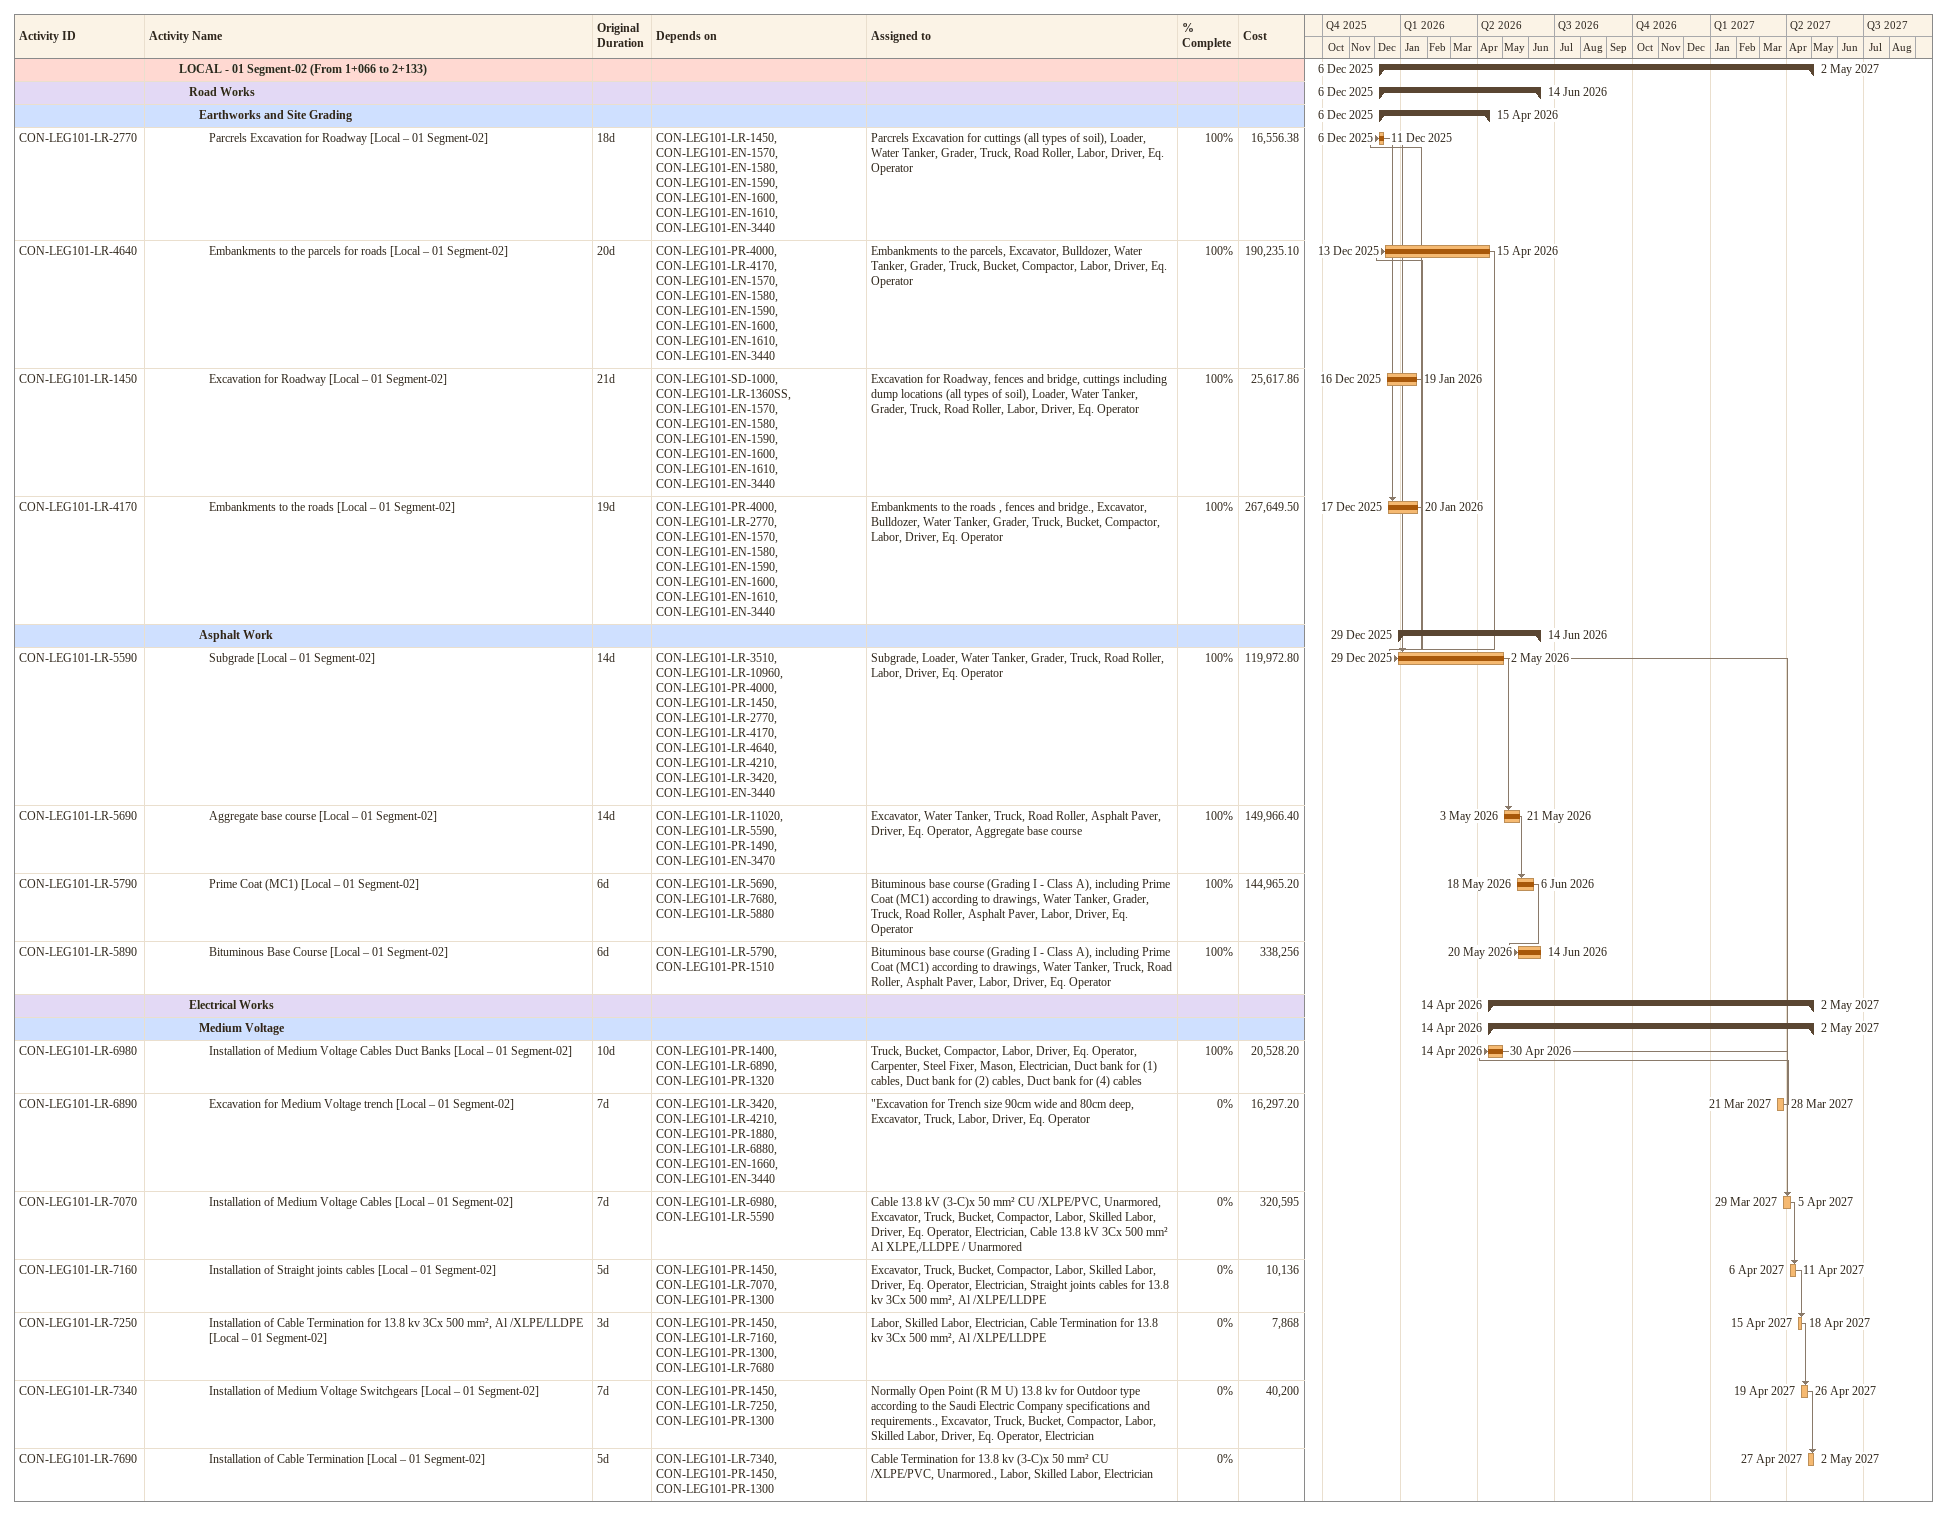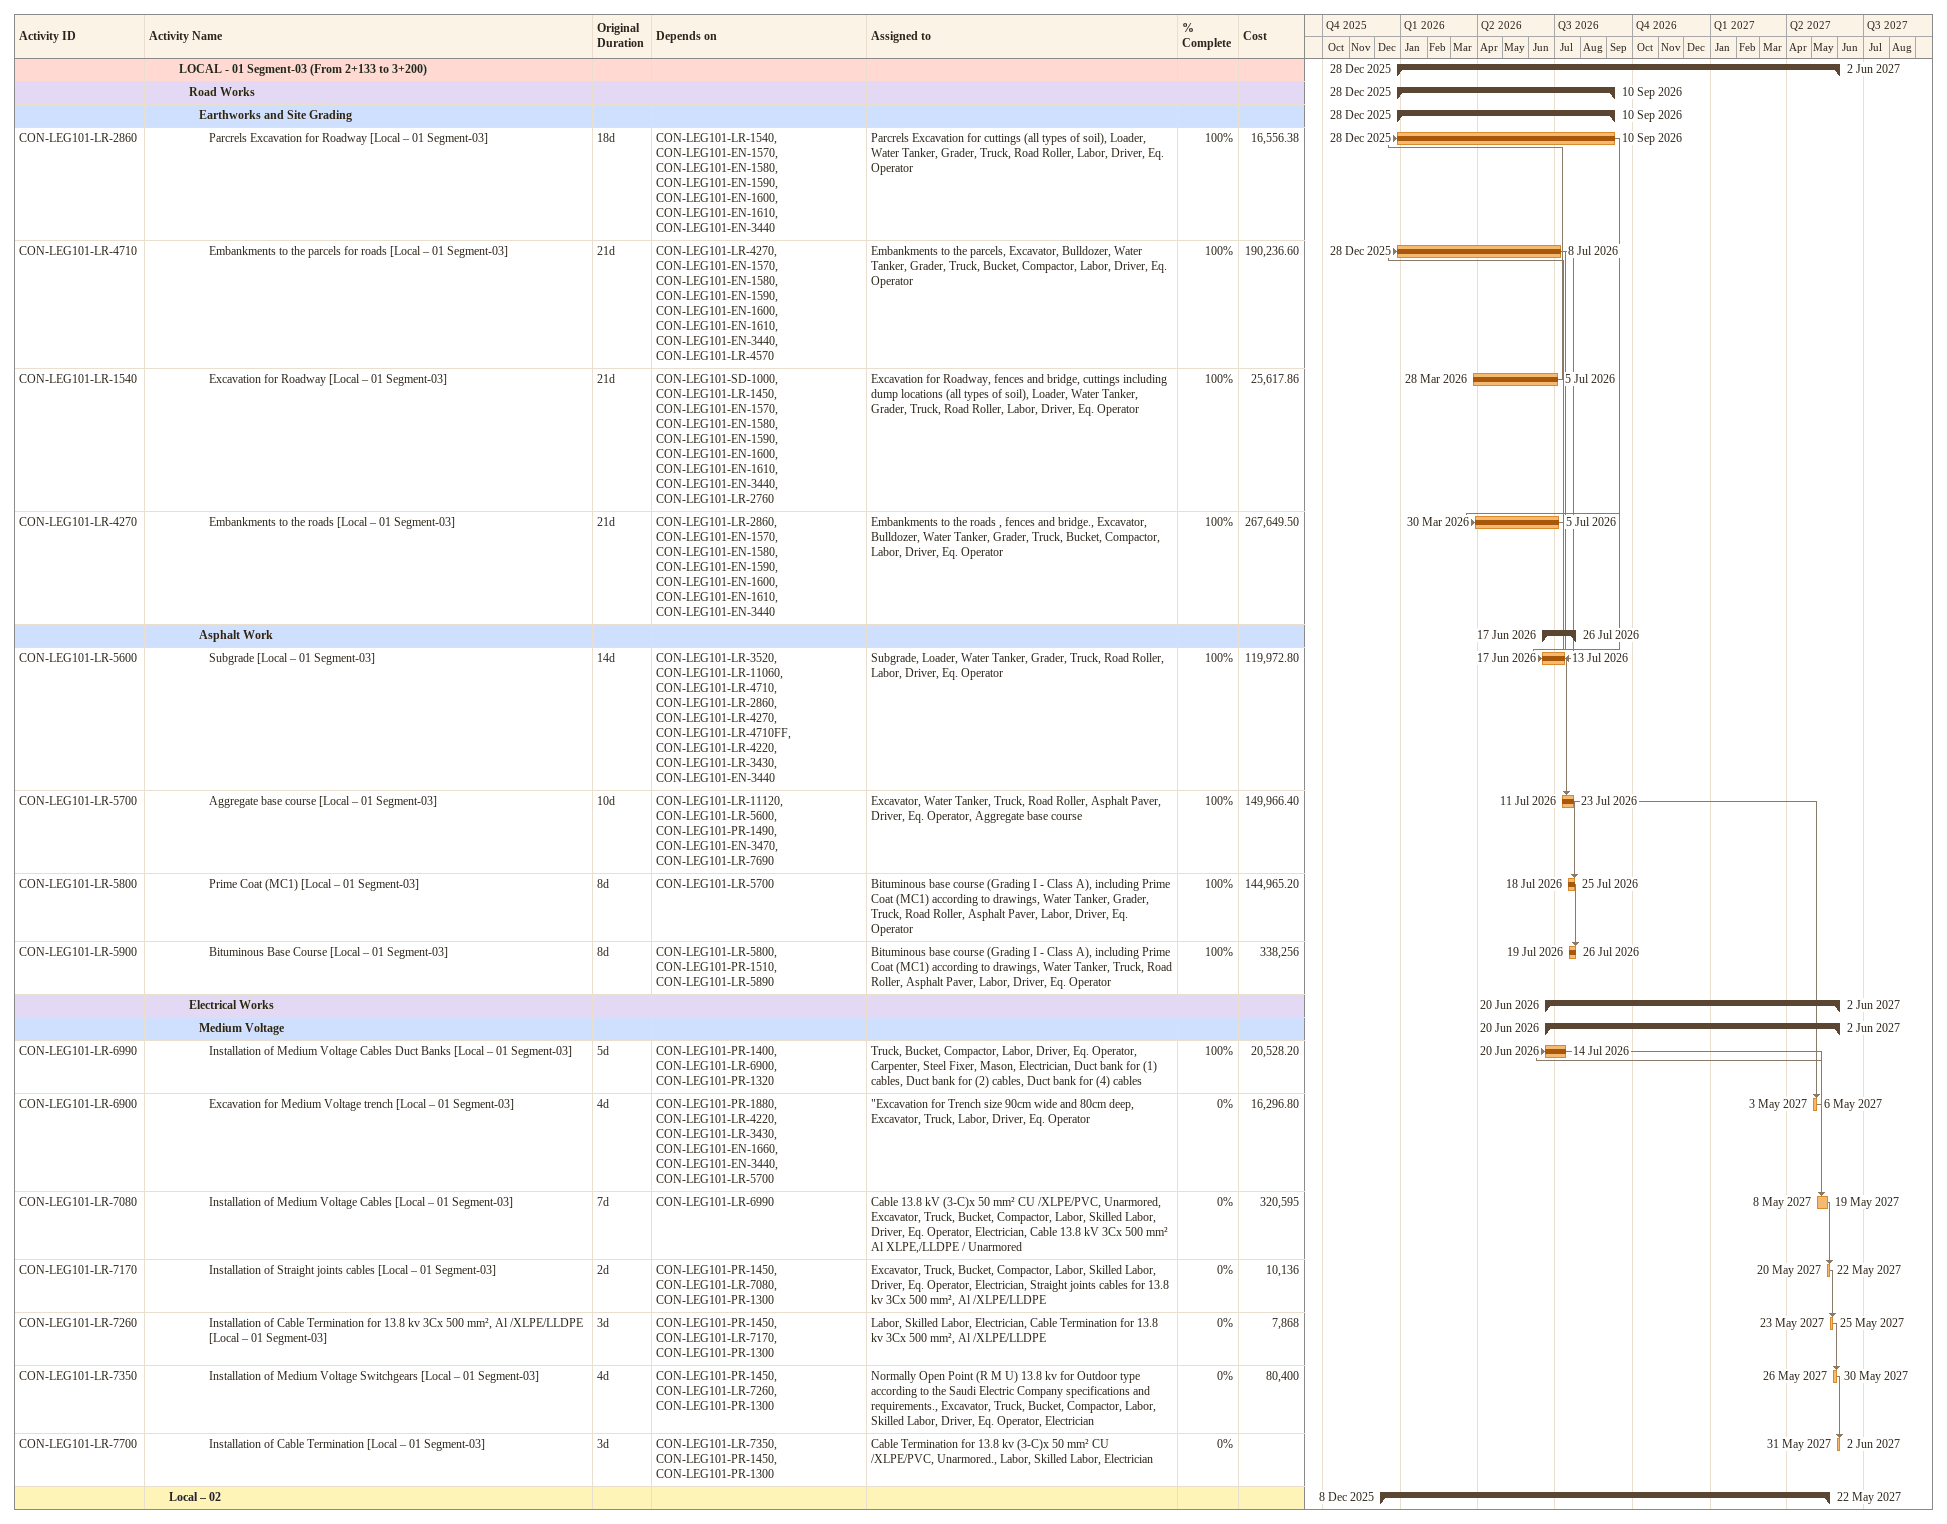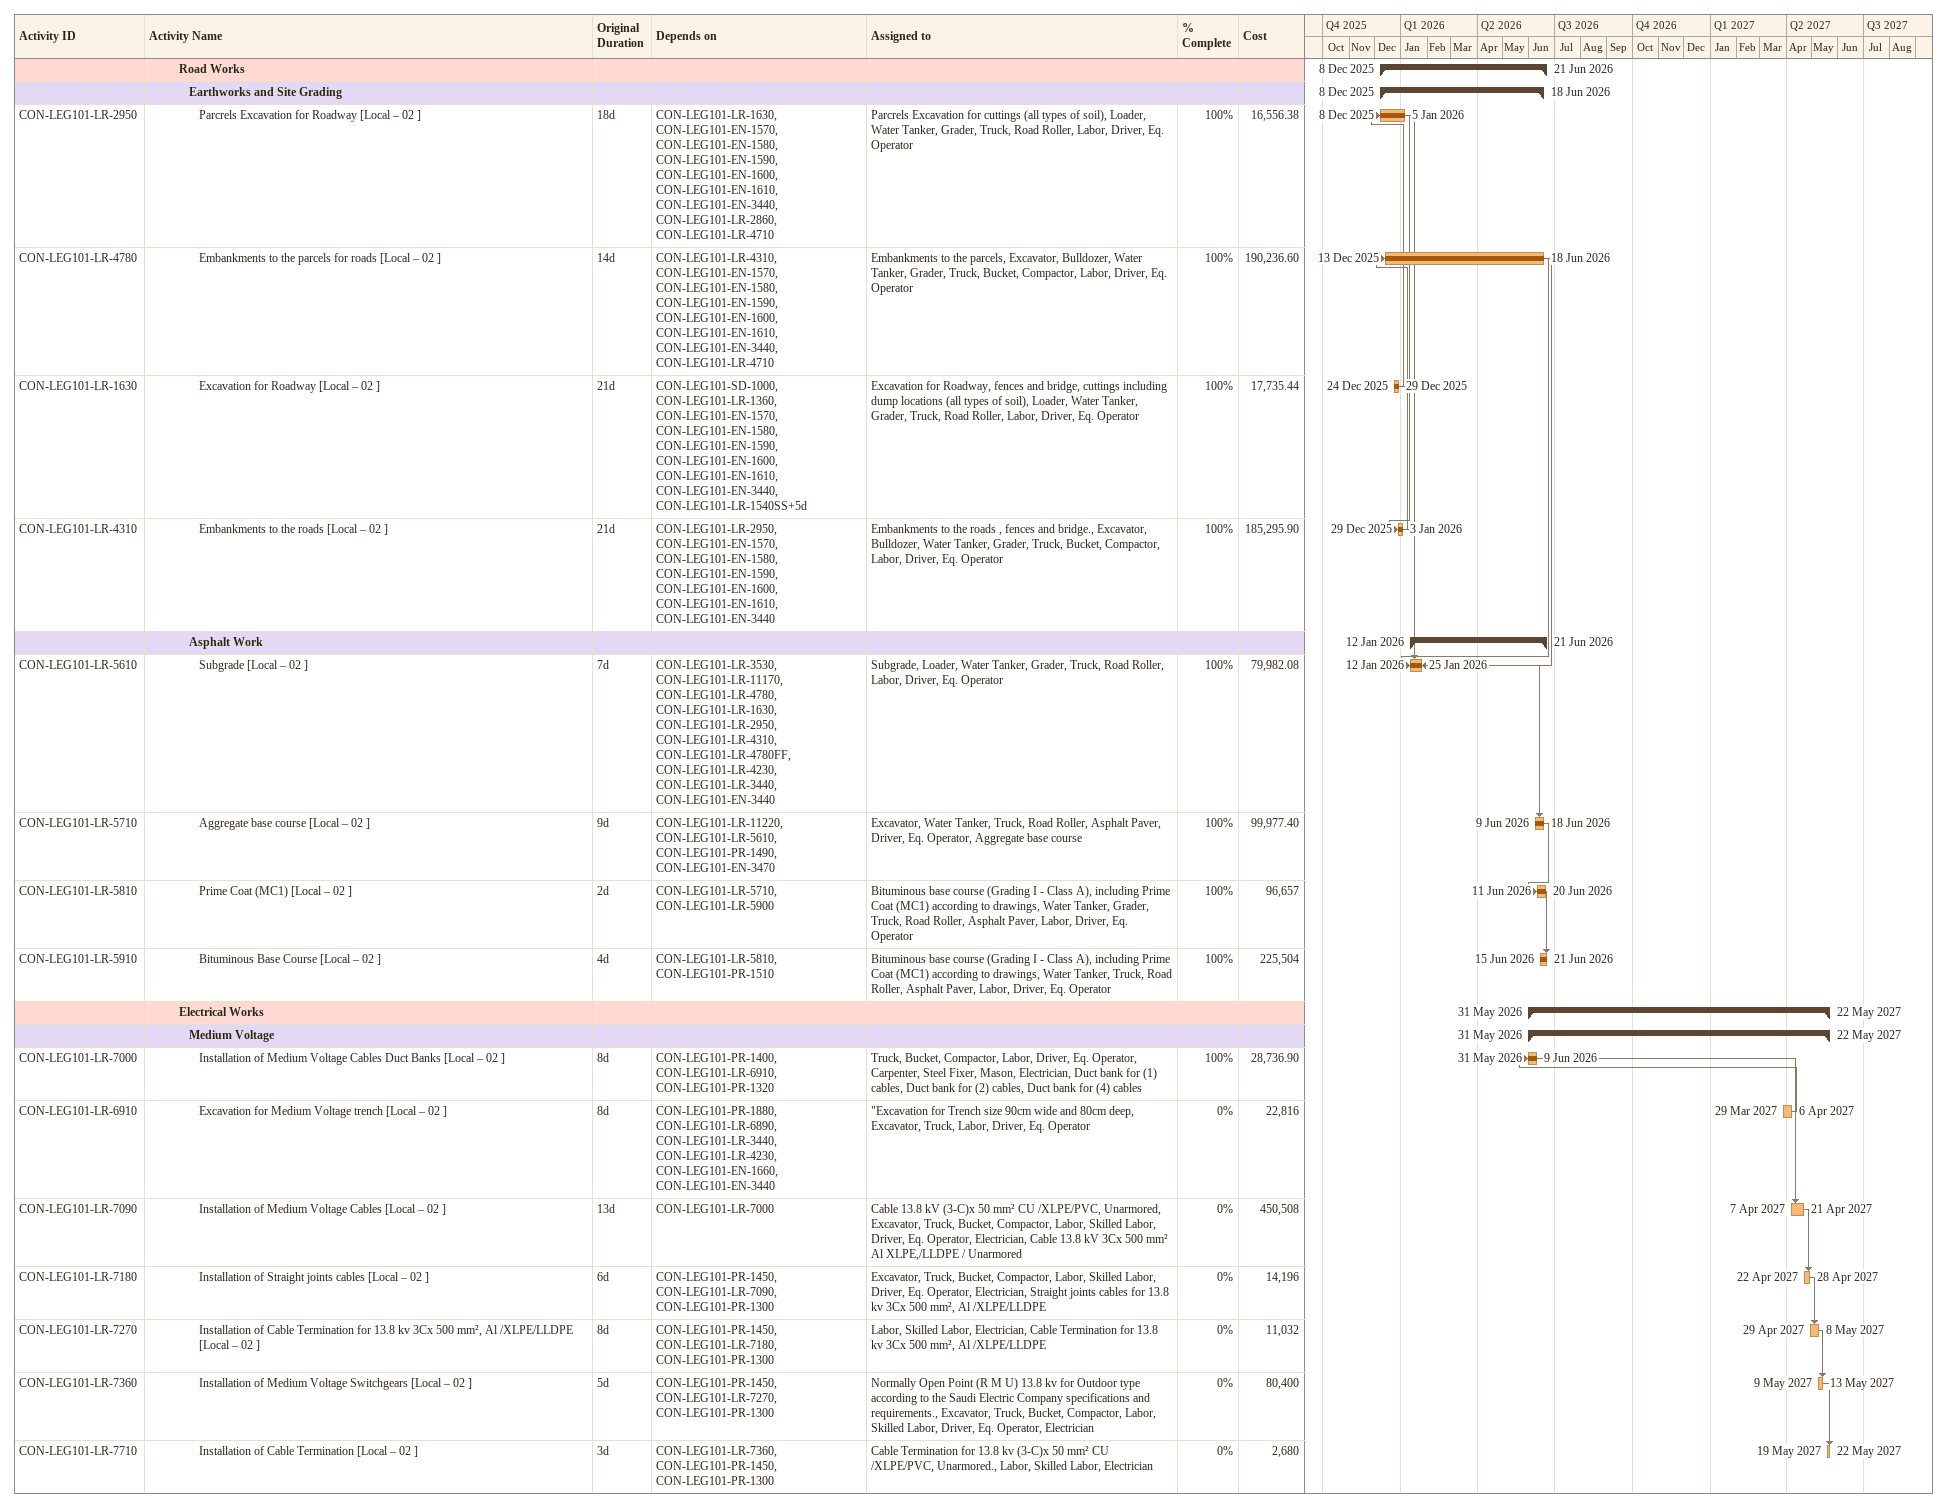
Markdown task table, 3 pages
| ID | Level | Task | Original duration | Start | Finish | Predecessors | Resources | % complete | Cost |
|---|---|---|---|---|---|---|---|---|---|
|  | 4 | **LOCAL - 01 Segment-02 (From 1+066 to 2+133)** |  | 2025-12-06 | 2027-05-02 |  |  |  |  |
|  | 5 | **Road Works** |  | 2025-12-06 | 2026-06-14 |  |  |  |  |
|  | 6 | **Earthworks and Site Grading** |  | 2025-12-06 | 2026-04-15 |  |  |  |  |
| CON-LEG101-LR-2770 | 7 | Parcrels Excavation for Roadway [Local – 01 Segment-02] | 18d | 2025-12-06 | 2025-12-11 | CON-LEG101-LR-1450, CON-LEG101-EN-1570, CON-LEG101-EN-1580, CON-LEG101-EN-1590, CON-LEG101-EN-1600, CON-LEG101-EN-1610, CON-LEG101-EN-3440 | Parcrels Excavation for cuttings (all types of soil), Loader, Water Tanker, Grader, Truck, Road Roller, Labor, Driver, Eq. Operator | 100 | 16556.38 |
| CON-LEG101-LR-4640 | 7 | Embankments to the parcels for roads [Local – 01 Segment-02] | 20d | 2025-12-13 | 2026-04-15 | CON-LEG101-PR-4000, CON-LEG101-LR-4170, CON-LEG101-EN-1570, CON-LEG101-EN-1580, CON-LEG101-EN-1590, CON-LEG101-EN-1600, CON-LEG101-EN-1610, CON-LEG101-EN-3440 | Embankments to the parcels, Excavator, Bulldozer, Water Tanker, Grader, Truck, Bucket, Compactor, Labor, Driver, Eq. Operator | 100 | 190235.10 |
| CON-LEG101-LR-1450 | 7 | Excavation for Roadway [Local – 01 Segment-02] | 21d | 2025-12-16 | 2026-01-19 | CON-LEG101-SD-1000, CON-LEG101-LR-1360SS, CON-LEG101-EN-1570, CON-LEG101-EN-1580, CON-LEG101-EN-1590, CON-LEG101-EN-1600, CON-LEG101-EN-1610, CON-LEG101-EN-3440 | Excavation for Roadway, fences and bridge, cuttings including dump locations (all types of soil), Loader, Water Tanker, Grader, Truck, Road Roller, Labor, Driver, Eq. Operator | 100 | 25617.86 |
| CON-LEG101-LR-4170 | 7 | Embankments to the roads [Local – 01 Segment-02] | 19d | 2025-12-17 | 2026-01-20 | CON-LEG101-PR-4000, CON-LEG101-LR-2770, CON-LEG101-EN-1570, CON-LEG101-EN-1580, CON-LEG101-EN-1590, CON-LEG101-EN-1600, CON-LEG101-EN-1610, CON-LEG101-EN-3440 | Embankments to the roads , fences and bridge., Excavator, Bulldozer, Water Tanker, Grader, Truck, Bucket, Compactor, Labor, Driver, Eq. Operator | 100 | 267649.50 |
|  | 6 | **Asphalt Work** |  | 2025-12-29 | 2026-06-14 |  |  |  |  |
| CON-LEG101-LR-5590 | 7 | Subgrade [Local – 01 Segment-02] | 14d | 2025-12-29 | 2026-05-02 | CON-LEG101-LR-3510, CON-LEG101-LR-10960, CON-LEG101-PR-4000, CON-LEG101-LR-1450, CON-LEG101-LR-2770, CON-LEG101-LR-4170, CON-LEG101-LR-4640, CON-LEG101-LR-4210, CON-LEG101-LR-3420, CON-LEG101-EN-3440 | Subgrade, Loader, Water Tanker, Grader, Truck, Road Roller, Labor, Driver, Eq. Operator | 100 | 119972.80 |
| CON-LEG101-LR-5690 | 7 | Aggregate base course [Local – 01 Segment-02] | 14d | 2026-05-03 | 2026-05-21 | CON-LEG101-LR-11020, CON-LEG101-LR-5590, CON-LEG101-PR-1490, CON-LEG101-EN-3470 | Excavator, Water Tanker, Truck, Road Roller, Asphalt Paver, Driver, Eq. Operator, Aggregate base course | 100 | 149966.40 |
| CON-LEG101-LR-5790 | 7 | Prime Coat (MC1) [Local – 01 Segment-02] | 6d | 2026-05-18 | 2026-06-06 | CON-LEG101-LR-5690, CON-LEG101-LR-7680, CON-LEG101-LR-5880 | Bituminous base course (Grading I - Class A), including Prime Coat (MC1) according to drawings, Water Tanker, Grader, Truck, Road Roller, Asphalt Paver, Labor, Driver, Eq. Operator | 100 | 144965.20 |
| CON-LEG101-LR-5890 | 7 | Bituminous Base Course [Local – 01 Segment-02] | 6d | 2026-05-20 | 2026-06-14 | CON-LEG101-LR-5790, CON-LEG101-PR-1510 | Bituminous base course (Grading I - Class A), including Prime Coat (MC1) according to drawings, Water Tanker, Truck, Road Roller, Asphalt Paver, Labor, Driver, Eq. Operator | 100 | 338256 |
|  | 5 | **Electrical Works** |  | 2026-04-14 | 2027-05-02 |  |  |  |  |
|  | 6 | **Medium Voltage** |  | 2026-04-14 | 2027-05-02 |  |  |  |  |
| CON-LEG101-LR-6980 | 7 | Installation of Medium Voltage Cables Duct Banks [Local – 01 Segment-02] | 10d | 2026-04-14 | 2026-04-30 | CON-LEG101-PR-1400, CON-LEG101-LR-6890, CON-LEG101-PR-1320 | Truck, Bucket, Compactor, Labor, Driver, Eq. Operator, Carpenter, Steel Fixer, Mason, Electrician, Duct bank for (1) cables, Duct bank for (2) cables, Duct bank for (4) cables | 100 | 20528.20 |
| CON-LEG101-LR-6890 | 7 | Excavation for Medium Voltage trench [Local – 01 Segment-02] | 7d | 2027-03-21 | 2027-03-28 | CON-LEG101-LR-3420, CON-LEG101-LR-4210, CON-LEG101-PR-1880, CON-LEG101-LR-6880, CON-LEG101-EN-1660, CON-LEG101-EN-3440 | "Excavation for Trench size 90cm wide and 80cm deep, Excavator, Truck, Labor, Driver, Eq. Operator | 0 | 16297.20 |
| CON-LEG101-LR-7070 | 7 | Installation of Medium Voltage Cables [Local – 01 Segment-02] | 7d | 2027-03-29 | 2027-04-05 | CON-LEG101-LR-6980, CON-LEG101-LR-5590 | Cable 13.8 kV (3-C)x 50 mm² CU /XLPE/PVC, Unarmored, Excavator, Truck, Bucket, Compactor, Labor, Skilled Labor, Driver, Eq. Operator, Electrician, Cable 13.8 kV 3Cx 500 mm² Al XLPE,/LLDPE / Unarmored | 0 | 320595 |
| CON-LEG101-LR-7160 | 7 | Installation of Straight joints cables [Local – 01 Segment-02] | 5d | 2027-04-06 | 2027-04-11 | CON-LEG101-PR-1450, CON-LEG101-LR-7070, CON-LEG101-PR-1300 | Excavator, Truck, Bucket, Compactor, Labor, Skilled Labor, Driver, Eq. Operator, Electrician, Straight joints cables for 13.8 kv 3Cx 500 mm², Al /XLPE/LLDPE | 0 | 10136 |
| CON-LEG101-LR-7250 | 7 | Installation of Cable Termination for 13.8 kv 3Cx 500 mm², Al /XLPE/LLDPE [Local – 01 Segment-02] | 3d | 2027-04-15 | 2027-04-18 | CON-LEG101-PR-1450, CON-LEG101-LR-7160, CON-LEG101-PR-1300, CON-LEG101-LR-7680 | Labor, Skilled Labor, Electrician, Cable Termination for 13.8 kv 3Cx 500 mm², Al /XLPE/LLDPE | 0 | 7868 |
| CON-LEG101-LR-7340 | 7 | Installation of Medium Voltage Switchgears [Local – 01 Segment-02] | 7d | 2027-04-19 | 2027-04-26 | CON-LEG101-PR-1450, CON-LEG101-LR-7250, CON-LEG101-PR-1300 | Normally Open Point (R M U) 13.8 kv for Outdoor type according to the Saudi Electric Company specifications and requirements., Excavator, Truck, Bucket, Compactor, Labor, Skilled Labor, Driver, Eq. Operator, Electrician | 0 | 40200 |
| CON-LEG101-LR-7690 | 7 | Installation of Cable Termination [Local – 01 Segment-02] | 5d | 2027-04-27 | 2027-05-02 | CON-LEG101-LR-7340, CON-LEG101-PR-1450, CON-LEG101-PR-1300 | Cable Termination for 13.8 kv (3-C)x 50 mm² CU /XLPE/PVC, Unarmored., Labor, Skilled Labor, Electrician | 0 |  |
|  | 4 | **LOCAL - 01 Segment-03 (From 2+133 to 3+200)** |  | 2025-12-28 | 2027-06-02 |  |  |  |  |
|  | 5 | **Road Works** |  | 2025-12-28 | 2026-09-10 |  |  |  |  |
|  | 6 | **Earthworks and Site Grading** |  | 2025-12-28 | 2026-09-10 |  |  |  |  |
| CON-LEG101-LR-2860 | 7 | Parcrels Excavation for Roadway [Local – 01 Segment-03] | 18d | 2025-12-28 | 2026-09-10 | CON-LEG101-LR-1540, CON-LEG101-EN-1570, CON-LEG101-EN-1580, CON-LEG101-EN-1590, CON-LEG101-EN-1600, CON-LEG101-EN-1610, CON-LEG101-EN-3440 | Parcrels Excavation for cuttings (all types of soil), Loader, Water Tanker, Grader, Truck, Road Roller, Labor, Driver, Eq. Operator | 100 | 16556.38 |
| CON-LEG101-LR-4710 | 7 | Embankments to the parcels for roads [Local – 01 Segment-03] | 21d | 2025-12-28 | 2026-07-08 | CON-LEG101-LR-4270, CON-LEG101-EN-1570, CON-LEG101-EN-1580, CON-LEG101-EN-1590, CON-LEG101-EN-1600, CON-LEG101-EN-1610, CON-LEG101-EN-3440, CON-LEG101-LR-4570 | Embankments to the parcels, Excavator, Bulldozer, Water Tanker, Grader, Truck, Bucket, Compactor, Labor, Driver, Eq. Operator | 100 | 190236.60 |
| CON-LEG101-LR-1540 | 7 | Excavation for Roadway [Local – 01 Segment-03] | 21d | 2026-03-28 | 2026-07-05 | CON-LEG101-SD-1000, CON-LEG101-LR-1450, CON-LEG101-EN-1570, CON-LEG101-EN-1580, CON-LEG101-EN-1590, CON-LEG101-EN-1600, CON-LEG101-EN-1610, CON-LEG101-EN-3440, CON-LEG101-LR-2760 | Excavation for Roadway, fences and bridge, cuttings including dump locations (all types of soil), Loader, Water Tanker, Grader, Truck, Road Roller, Labor, Driver, Eq. Operator | 100 | 25617.86 |
| CON-LEG101-LR-4270 | 7 | Embankments to the roads [Local – 01 Segment-03] | 21d | 2026-03-30 | 2026-07-05 | CON-LEG101-LR-2860, CON-LEG101-EN-1570, CON-LEG101-EN-1580, CON-LEG101-EN-1590, CON-LEG101-EN-1600, CON-LEG101-EN-1610, CON-LEG101-EN-3440 | Embankments to the roads , fences and bridge., Excavator, Bulldozer, Water Tanker, Grader, Truck, Bucket, Compactor, Labor, Driver, Eq. Operator | 100 | 267649.50 |
|  | 6 | **Asphalt Work** |  | 2026-06-17 | 2026-07-26 |  |  |  |  |
| CON-LEG101-LR-5600 | 7 | Subgrade [Local – 01 Segment-03] | 14d | 2026-06-17 | 2026-07-13 | CON-LEG101-LR-3520, CON-LEG101-LR-11060, CON-LEG101-LR-4710, CON-LEG101-LR-2860, CON-LEG101-LR-4270, CON-LEG101-LR-4710FF, CON-LEG101-LR-4220, CON-LEG101-LR-3430, CON-LEG101-EN-3440 | Subgrade, Loader, Water Tanker, Grader, Truck, Road Roller, Labor, Driver, Eq. Operator | 100 | 119972.80 |
| CON-LEG101-LR-5700 | 7 | Aggregate base course [Local – 01 Segment-03] | 10d | 2026-07-11 | 2026-07-23 | CON-LEG101-LR-11120, CON-LEG101-LR-5600, CON-LEG101-PR-1490, CON-LEG101-EN-3470, CON-LEG101-LR-7690 | Excavator, Water Tanker, Truck, Road Roller, Asphalt Paver, Driver, Eq. Operator, Aggregate base course | 100 | 149966.40 |
| CON-LEG101-LR-5800 | 7 | Prime Coat (MC1) [Local – 01 Segment-03] | 8d | 2026-07-18 | 2026-07-25 | CON-LEG101-LR-5700 | Bituminous base course (Grading I - Class A), including Prime Coat (MC1) according to drawings, Water Tanker, Grader, Truck, Road Roller, Asphalt Paver, Labor, Driver, Eq. Operator | 100 | 144965.20 |
| CON-LEG101-LR-5900 | 7 | Bituminous Base Course [Local – 01 Segment-03] | 8d | 2026-07-19 | 2026-07-26 | CON-LEG101-LR-5800, CON-LEG101-PR-1510, CON-LEG101-LR-5890 | Bituminous base course (Grading I - Class A), including Prime Coat (MC1) according to drawings, Water Tanker, Truck, Road Roller, Asphalt Paver, Labor, Driver, Eq. Operator | 100 | 338256 |
|  | 5 | **Electrical Works** |  | 2026-06-20 | 2027-06-02 |  |  |  |  |
|  | 6 | **Medium Voltage** |  | 2026-06-20 | 2027-06-02 |  |  |  |  |
| CON-LEG101-LR-6990 | 7 | Installation of Medium Voltage Cables Duct Banks [Local – 01 Segment-03] | 5d | 2026-06-20 | 2026-07-14 | CON-LEG101-PR-1400, CON-LEG101-LR-6900, CON-LEG101-PR-1320 | Truck, Bucket, Compactor, Labor, Driver, Eq. Operator, Carpenter, Steel Fixer, Mason, Electrician, Duct bank for (1) cables, Duct bank for (2) cables, Duct bank for (4) cables | 100 | 20528.20 |
| CON-LEG101-LR-6900 | 7 | Excavation for Medium Voltage trench [Local – 01 Segment-03] | 4d | 2027-05-03 | 2027-05-06 | CON-LEG101-PR-1880, CON-LEG101-LR-4220, CON-LEG101-LR-3430, CON-LEG101-EN-1660, CON-LEG101-EN-3440, CON-LEG101-LR-5700 | "Excavation for Trench size 90cm wide and 80cm deep, Excavator, Truck, Labor, Driver, Eq. Operator | 0 | 16296.80 |
| CON-LEG101-LR-7080 | 7 | Installation of Medium Voltage Cables [Local – 01 Segment-03] | 7d | 2027-05-08 | 2027-05-19 | CON-LEG101-LR-6990 | Cable 13.8 kV (3-C)x 50 mm² CU /XLPE/PVC, Unarmored, Excavator, Truck, Bucket, Compactor, Labor, Skilled Labor, Driver, Eq. Operator, Electrician, Cable 13.8 kV 3Cx 500 mm² Al XLPE,/LLDPE / Unarmored | 0 | 320595 |
| CON-LEG101-LR-7170 | 7 | Installation of Straight joints cables [Local – 01 Segment-03] | 2d | 2027-05-20 | 2027-05-22 | CON-LEG101-PR-1450, CON-LEG101-LR-7080, CON-LEG101-PR-1300 | Excavator, Truck, Bucket, Compactor, Labor, Skilled Labor, Driver, Eq. Operator, Electrician, Straight joints cables for 13.8 kv 3Cx 500 mm², Al /XLPE/LLDPE | 0 | 10136 |
| CON-LEG101-LR-7260 | 7 | Installation of Cable Termination for 13.8 kv 3Cx 500 mm², Al /XLPE/LLDPE [Local – 01 Segment-03] | 3d | 2027-05-23 | 2027-05-25 | CON-LEG101-PR-1450, CON-LEG101-LR-7170, CON-LEG101-PR-1300 | Labor, Skilled Labor, Electrician, Cable Termination for 13.8 kv 3Cx 500 mm², Al /XLPE/LLDPE | 0 | 7868 |
| CON-LEG101-LR-7350 | 7 | Installation of Medium Voltage Switchgears [Local – 01 Segment-03] | 4d | 2027-05-26 | 2027-05-30 | CON-LEG101-PR-1450, CON-LEG101-LR-7260, CON-LEG101-PR-1300 | Normally Open Point (R M U) 13.8 kv for Outdoor type according to the Saudi Electric Company specifications and requirements., Excavator, Truck, Bucket, Compactor, Labor, Skilled Labor, Driver, Eq. Operator, Electrician | 0 | 80400 |
| CON-LEG101-LR-7700 | 7 | Installation of Cable Termination [Local – 01 Segment-03] | 3d | 2027-05-31 | 2027-06-02 | CON-LEG101-LR-7350, CON-LEG101-PR-1450, CON-LEG101-PR-1300 | Cable Termination for 13.8 kv (3-C)x 50 mm² CU /XLPE/PVC, Unarmored., Labor, Skilled Labor, Electrician | 0 |  |
|  | 3 | **Local – 02** |  | 2025-12-08 | 2027-05-22 |  |  |  |  |
|  | 4 | **Road Works** |  | 2025-12-08 | 2026-06-21 |  |  |  |  |
|  | 5 | **Earthworks and Site Grading** |  | 2025-12-08 | 2026-06-18 |  |  |  |  |
| CON-LEG101-LR-2950 | 6 | Parcrels Excavation for Roadway [Local – 02 ] | 18d | 2025-12-08 | 2026-01-05 | CON-LEG101-LR-1630, CON-LEG101-EN-1570, CON-LEG101-EN-1580, CON-LEG101-EN-1590, CON-LEG101-EN-1600, CON-LEG101-EN-1610, CON-LEG101-EN-3440, CON-LEG101-LR-2860, CON-LEG101-LR-4710 | Parcrels Excavation for cuttings (all types of soil), Loader, Water Tanker, Grader, Truck, Road Roller, Labor, Driver, Eq. Operator | 100 | 16556.38 |
| CON-LEG101-LR-4780 | 6 | Embankments to the parcels for roads [Local – 02 ] | 14d | 2025-12-13 | 2026-06-18 | CON-LEG101-LR-4310, CON-LEG101-EN-1570, CON-LEG101-EN-1580, CON-LEG101-EN-1590, CON-LEG101-EN-1600, CON-LEG101-EN-1610, CON-LEG101-EN-3440, CON-LEG101-LR-4710 | Embankments to the parcels, Excavator, Bulldozer, Water Tanker, Grader, Truck, Bucket, Compactor, Labor, Driver, Eq. Operator | 100 | 190236.60 |
| CON-LEG101-LR-1630 | 6 | Excavation for Roadway [Local – 02 ] | 21d | 2025-12-24 | 2025-12-29 | CON-LEG101-SD-1000, CON-LEG101-LR-1360, CON-LEG101-EN-1570, CON-LEG101-EN-1580, CON-LEG101-EN-1590, CON-LEG101-EN-1600, CON-LEG101-EN-1610, CON-LEG101-EN-3440, CON-LEG101-LR-1540SS+5d | Excavation for Roadway, fences and bridge, cuttings including dump locations (all types of soil), Loader, Water Tanker, Grader, Truck, Road Roller, Labor, Driver, Eq. Operator | 100 | 17735.44 |
| CON-LEG101-LR-4310 | 6 | Embankments to the roads [Local – 02 ] | 21d | 2025-12-29 | 2026-01-03 | CON-LEG101-LR-2950, CON-LEG101-EN-1570, CON-LEG101-EN-1580, CON-LEG101-EN-1590, CON-LEG101-EN-1600, CON-LEG101-EN-1610, CON-LEG101-EN-3440 | Embankments to the roads , fences and bridge., Excavator, Bulldozer, Water Tanker, Grader, Truck, Bucket, Compactor, Labor, Driver, Eq. Operator | 100 | 185295.90 |
|  | 5 | **Asphalt Work** |  | 2026-01-12 | 2026-06-21 |  |  |  |  |
| CON-LEG101-LR-5610 | 6 | Subgrade [Local – 02 ] | 7d | 2026-01-12 | 2026-01-25 | CON-LEG101-LR-3530, CON-LEG101-LR-11170, CON-LEG101-LR-4780, CON-LEG101-LR-1630, CON-LEG101-LR-2950, CON-LEG101-LR-4310, CON-LEG101-LR-4780FF, CON-LEG101-LR-4230, CON-LEG101-LR-3440, CON-LEG101-EN-3440 | Subgrade, Loader, Water Tanker, Grader, Truck, Road Roller, Labor, Driver, Eq. Operator | 100 | 79982.08 |
| CON-LEG101-LR-5710 | 6 | Aggregate base course [Local – 02 ] | 9d | 2026-06-09 | 2026-06-18 | CON-LEG101-LR-11220, CON-LEG101-LR-5610, CON-LEG101-PR-1490, CON-LEG101-EN-3470 | Excavator, Water Tanker, Truck, Road Roller, Asphalt Paver, Driver, Eq. Operator, Aggregate base course | 100 | 99977.40 |
| CON-LEG101-LR-5810 | 6 | Prime Coat (MC1) [Local – 02 ] | 2d | 2026-06-11 | 2026-06-20 | CON-LEG101-LR-5710, CON-LEG101-LR-5900 | Bituminous base course (Grading I - Class A), including Prime Coat (MC1) according to drawings, Water Tanker, Grader, Truck, Road Roller, Asphalt Paver, Labor, Driver, Eq. Operator | 100 | 96657 |
| CON-LEG101-LR-5910 | 6 | Bituminous Base Course [Local – 02 ] | 4d | 2026-06-15 | 2026-06-21 | CON-LEG101-LR-5810, CON-LEG101-PR-1510 | Bituminous base course (Grading I - Class A), including Prime Coat (MC1) according to drawings, Water Tanker, Truck, Road Roller, Asphalt Paver, Labor, Driver, Eq. Operator | 100 | 225504 |
|  | 4 | **Electrical Works** |  | 2026-05-31 | 2027-05-22 |  |  |  |  |
|  | 5 | **Medium Voltage** |  | 2026-05-31 | 2027-05-22 |  |  |  |  |
| CON-LEG101-LR-7000 | 6 | Installation of Medium Voltage Cables Duct Banks [Local – 02 ] | 8d | 2026-05-31 | 2026-06-09 | CON-LEG101-PR-1400, CON-LEG101-LR-6910, CON-LEG101-PR-1320 | Truck, Bucket, Compactor, Labor, Driver, Eq. Operator, Carpenter, Steel Fixer, Mason, Electrician, Duct bank for (1) cables, Duct bank for (2) cables, Duct bank for (4) cables | 100 | 28736.90 |
| CON-LEG101-LR-6910 | 6 | Excavation for Medium Voltage trench [Local – 02 ] | 8d | 2027-03-29 | 2027-04-06 | CON-LEG101-PR-1880, CON-LEG101-LR-6890, CON-LEG101-LR-3440, CON-LEG101-LR-4230, CON-LEG101-EN-1660, CON-LEG101-EN-3440 | "Excavation for Trench size 90cm wide and 80cm deep, Excavator, Truck, Labor, Driver, Eq. Operator | 0 | 22816 |
| CON-LEG101-LR-7090 | 6 | Installation of Medium Voltage Cables [Local – 02 ] | 13d | 2027-04-07 | 2027-04-21 | CON-LEG101-LR-7000 | Cable 13.8 kV (3-C)x 50 mm² CU /XLPE/PVC, Unarmored, Excavator, Truck, Bucket, Compactor, Labor, Skilled Labor, Driver, Eq. Operator, Electrician, Cable 13.8 kV 3Cx 500 mm² Al XLPE,/LLDPE / Unarmored | 0 | 450508 |
| CON-LEG101-LR-7180 | 6 | Installation of Straight joints cables [Local – 02 ] | 6d | 2027-04-22 | 2027-04-28 | CON-LEG101-PR-1450, CON-LEG101-LR-7090, CON-LEG101-PR-1300 | Excavator, Truck, Bucket, Compactor, Labor, Skilled Labor, Driver, Eq. Operator, Electrician, Straight joints cables for 13.8 kv 3Cx 500 mm², Al /XLPE/LLDPE | 0 | 14196 |
| CON-LEG101-LR-7270 | 6 | Installation of Cable Termination for 13.8 kv 3Cx 500 mm², Al /XLPE/LLDPE [Local – 02 ] | 8d | 2027-04-29 | 2027-05-08 | CON-LEG101-PR-1450, CON-LEG101-LR-7180, CON-LEG101-PR-1300 | Labor, Skilled Labor, Electrician, Cable Termination for 13.8 kv 3Cx 500 mm², Al /XLPE/LLDPE | 0 | 11032 |
| CON-LEG101-LR-7360 | 6 | Installation of Medium Voltage Switchgears [Local – 02 ] | 5d | 2027-05-09 | 2027-05-13 | CON-LEG101-PR-1450, CON-LEG101-LR-7270, CON-LEG101-PR-1300 | Normally Open Point (R M U) 13.8 kv for Outdoor type according to the Saudi Electric Company specifications and requirements., Excavator, Truck, Bucket, Compactor, Labor, Skilled Labor, Driver, Eq. Operator, Electrician | 0 | 80400 |
| CON-LEG101-LR-7710 | 6 | Installation of Cable Termination [Local – 02 ] | 3d | 2027-05-19 | 2027-05-22 | CON-LEG101-LR-7360, CON-LEG101-PR-1450, CON-LEG101-PR-1300 | Cable Termination for 13.8 kv (3-C)x 50 mm² CU /XLPE/PVC, Unarmored., Labor, Skilled Labor, Electrician | 0 | 2680 |
